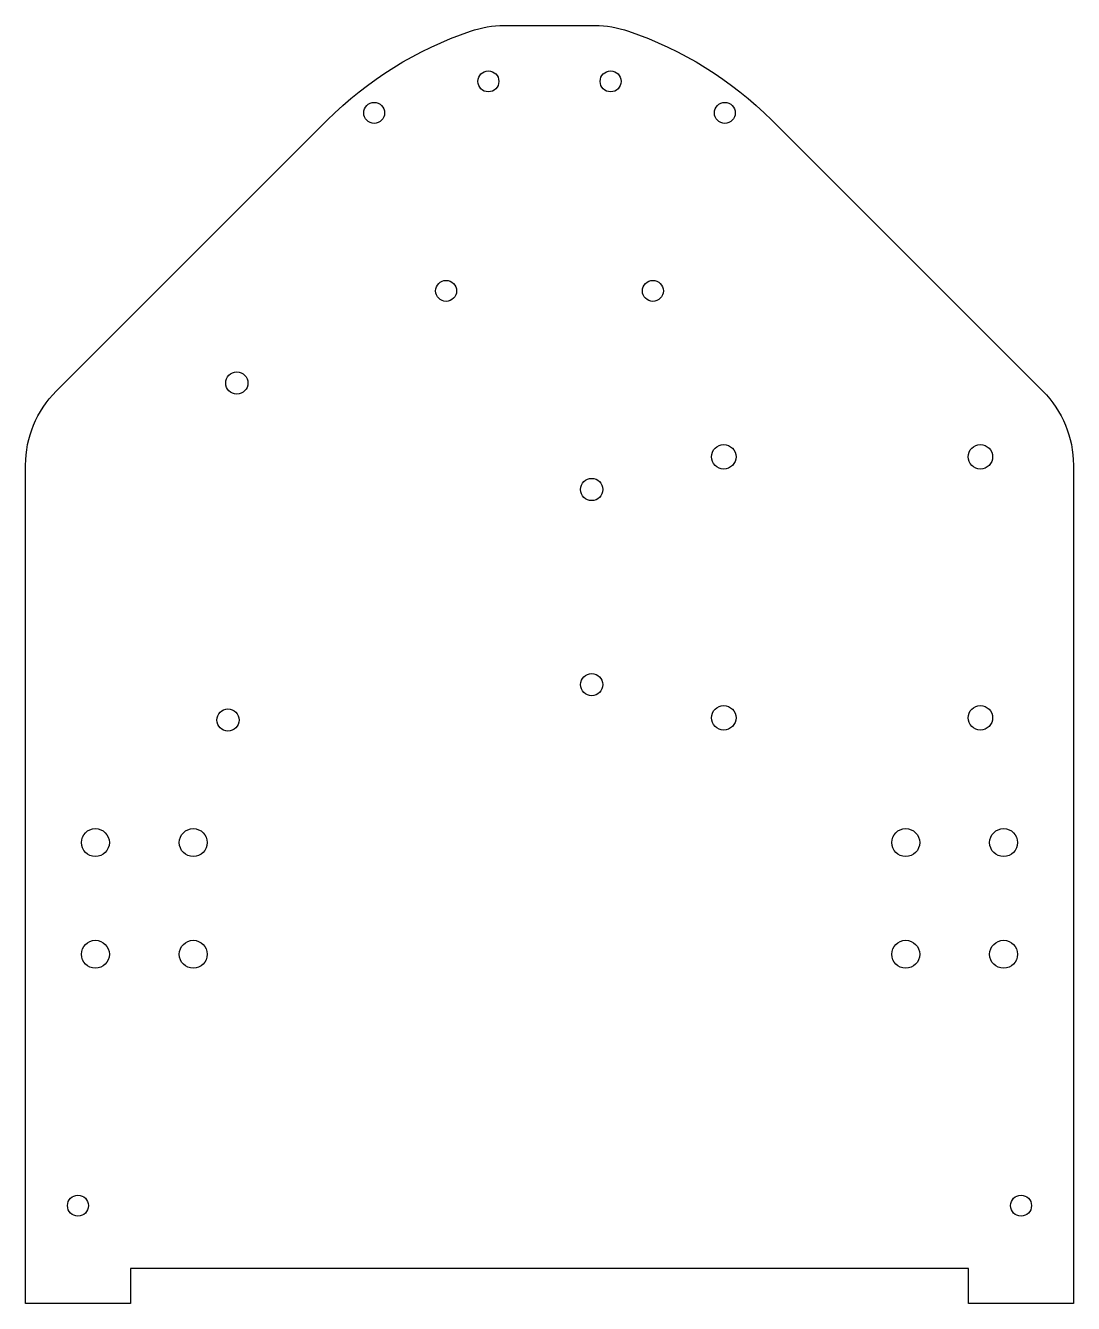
# Model space of a CAD drawing. Header units: millimetres. Extents: x -139 to 11, y 10 to 193.
import ezdxf

# ---------------------------------------------------------------- set-up
doc = ezdxf.new("R2010")
doc.units = ezdxf.units.MM
doc.layers.get('0').update_dxf_attribs({"linetype": 'CONTINUOUS'})

msp = doc.modelspace()

# ---------------------------------------------------------------- linework, layer by layer
msp.add_lwpolyline([(-123.71, 15.37), (-123.71, 10.37), (-138.71, 10.37), (-138.71, 130.41, -0.198912), (-134.31, 141.02), (-95.52, 179.82, -0.114954), (-75.02, 192.57, -0.082081), (-70.19, 193.37), (-57.23, 193.37, -0.082081), (-52.4, 192.57, -0.114954), (-31.9, 179.82), (6.9, 141.02, -0.198912), (11.29, 130.41), (11.29, 10.37), (-3.71, 10.37), (-3.71, 15.37)], format="xyb", close=True)
for centre, radius in [((-72.46, 185.37), 1.5), ((-54.96, 185.37), 1.5), ((-88.81, 180.86), 1.5), ((-38.61, 180.86), 1.5), ((-78.51, 155.37), 1.5), ((-48.91, 155.37), 1.5), ((-108.47, 142.17), 1.59), ((-38.76, 131.61), 1.75), ((-2.02, 131.61), 1.75), ((-57.67, 126.93), 1.59), ((-57.67, 98.99), 1.59), ((-109.74, 93.91), 1.59), ((-38.76, 94.23), 1.75), ((-2.02, 94.23), 1.75), ((-128.71, 76.37), 2), ((-114.71, 76.37), 2), ((-12.71, 76.37), 2), ((1.29, 76.37), 2), ((-128.71, 60.37), 2), ((-114.71, 60.37), 2), ((-12.71, 60.37), 2), ((1.29, 60.37), 2), ((-131.21, 24.37), 1.5), ((3.79, 24.37), 1.5)]:
    msp.add_circle(centre, radius)

doc.saveas('drawing.dxf')
